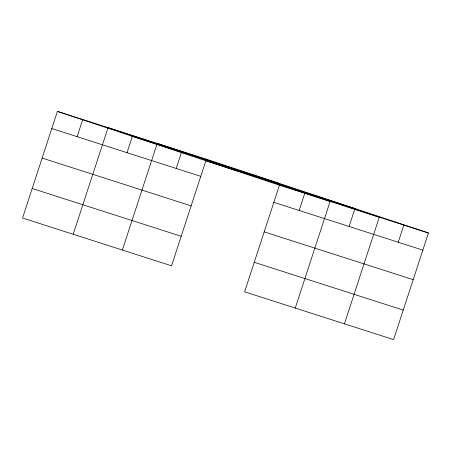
<?xml version="1.0" encoding="UTF-8"?>
<svg xmlns="http://www.w3.org/2000/svg" width="451" height="451" viewBox="0 0 451 451"><rect width="100%" height="100%" fill="white"/><g stroke="black" fill="none" stroke-linecap="round" stroke-linejoin="round"><path stroke-width="0.68" d="M206.4 159.18L57.401 111.391L22.55 218.025L171.543 265.814L206.4 159.18L428.45 232.975L393.599 339.609L244.6 291.82L279.457 185.186L428.45 232.975M77.121 136.676L82.73 119.515M73.209 234.272L108.06 127.639L330.115 201.434L295.258 308.067M127.035 152.686L132.645 135.525M122.379 250.04L157.23 143.407L379.28 217.207L344.429 323.841M176.206 168.454L181.815 151.294M299.176 210.47L304.786 193.31M349.091 226.481L354.7 209.32M398.256 242.255L403.865 225.088M130.683 135.745L279.676 183.529M206.18 160.832L355.174 208.621M51.792 128.552L200.791 176.341M273.847 202.347L422.841 250.136M42.146 158.081L191.139 205.865M264.196 231.876L413.189 279.665M32.201 188.501L181.195 236.285M254.251 262.296L403.245 310.085M57.401 111.391L279.457 185.186"/></g></svg>
